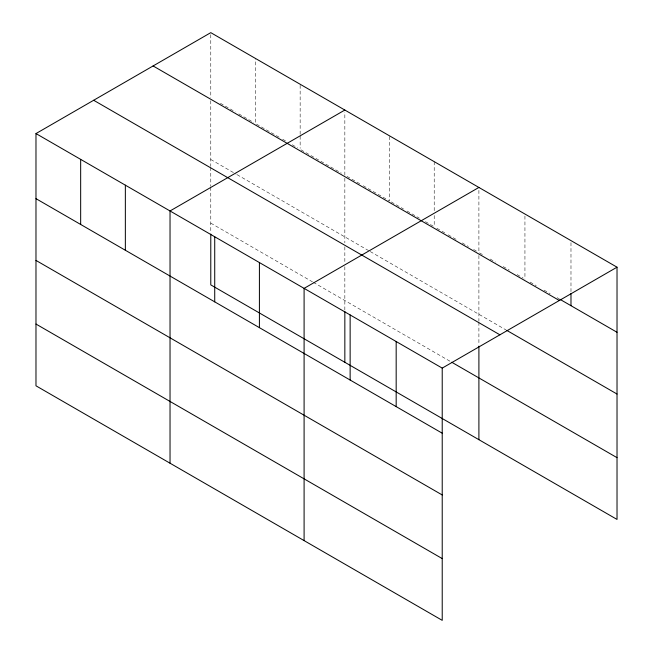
<?xml version="1.0" encoding="UTF-8"?>
<svg xmlns="http://www.w3.org/2000/svg" width="653" height="653" viewBox="0 0 653 653"><rect width="100%" height="100%" fill="white"/><g stroke="black" fill="none" stroke-linecap="round" stroke-linejoin="round"><path stroke-width="0.49" stroke-dasharray="3.27 2.45" d="M220.42 103.296L235.317 111.9M238.818 113.924L253.715 122.519M279.125 137.195L255.47 123.531L255.47 58.452M282.627 139.211L286.136 141.236M292.266 144.778L297.523 147.815M301.033 149.839L341.339 173.11M359.738 183.73L344.841 175.135L344.841 112.079M363.239 185.754L389.531 200.928L389.531 135.848M391.278 201.94L403.546 209.025M407.056 211.05L419.316 218.135M425.454 221.669L433.339 226.224M436.841 228.248L441.224 230.778M442.097 231.284L444.726 232.803M448.236 234.827L456.12 239.382M462.251 242.916L468.389 246.459M473.645 249.495L478.02 252.025M482.379 254.539L478.902 252.531L478.902 187.444M490.191 259.053L495.407 262.057M503.226 266.571L509.307 270.081M517.127 274.595L523.2 278.113M530.154 282.12L536.235 285.63M544.055 290.144L550.136 293.654M557.082 297.67L558.821 298.674M210.78 159.495L236.19 174.163M237.072 174.669L369.378 251.054M370.251 251.56L505.83 329.838M210.78 223.13L312.42 281.81M313.301 282.316L450.864 361.738M570.983 242.647L570.983 292.471M524.939 216.061L524.939 279.109M478.902 255.519L478.902 321.252M478.902 322.247L478.902 345.111M434.212 161.65L434.212 211.474M434.212 215.547L434.212 225.718M344.841 178.122L344.841 242.859M344.841 246.834L344.841 262.743M344.841 266.718L344.841 310.485M300.151 85.265L300.151 135.098M300.151 136.11L300.151 148.313M210.78 34.682L210.78 97.73M210.78 100.725L210.78 166.458M210.78 167.446L210.78 186.342M210.78 187.329L210.78 233.088"/><path stroke-width="0.98" d="M35.98 133.571L442.22 368.112L442.22 620.35L35.98 385.809L35.98 133.571L210.78 32.65L617.02 267.191L617.02 519.429L210.78 284.888L210.78 234.084M344.841 110.047L170.033 210.968L170.033 463.206M478.902 187.444L304.094 288.373L304.094 540.602M442.22 368.112L617.02 267.191M559.686 299.172L617.02 332.271M153.096 65.953L559.335 300.494M506.695 330.336L617.02 394.037M93.665 100.268L499.904 334.809M451.737 362.244L617.02 457.663M35.98 198.659L442.22 433.2M35.98 260.416L442.22 494.958M35.98 324.051L442.22 558.593M570.983 293.491L570.983 305.694M478.902 346.106L478.902 439.681M396.175 341.535L396.175 406.615M350.139 314.95L350.139 380.038M344.841 311.481L344.841 362.284M259.412 262.571L259.412 327.651M214.723 236.77L214.723 301.857M125.352 185.174L125.352 250.254M80.662 159.373L80.662 224.452"/></g></svg>
